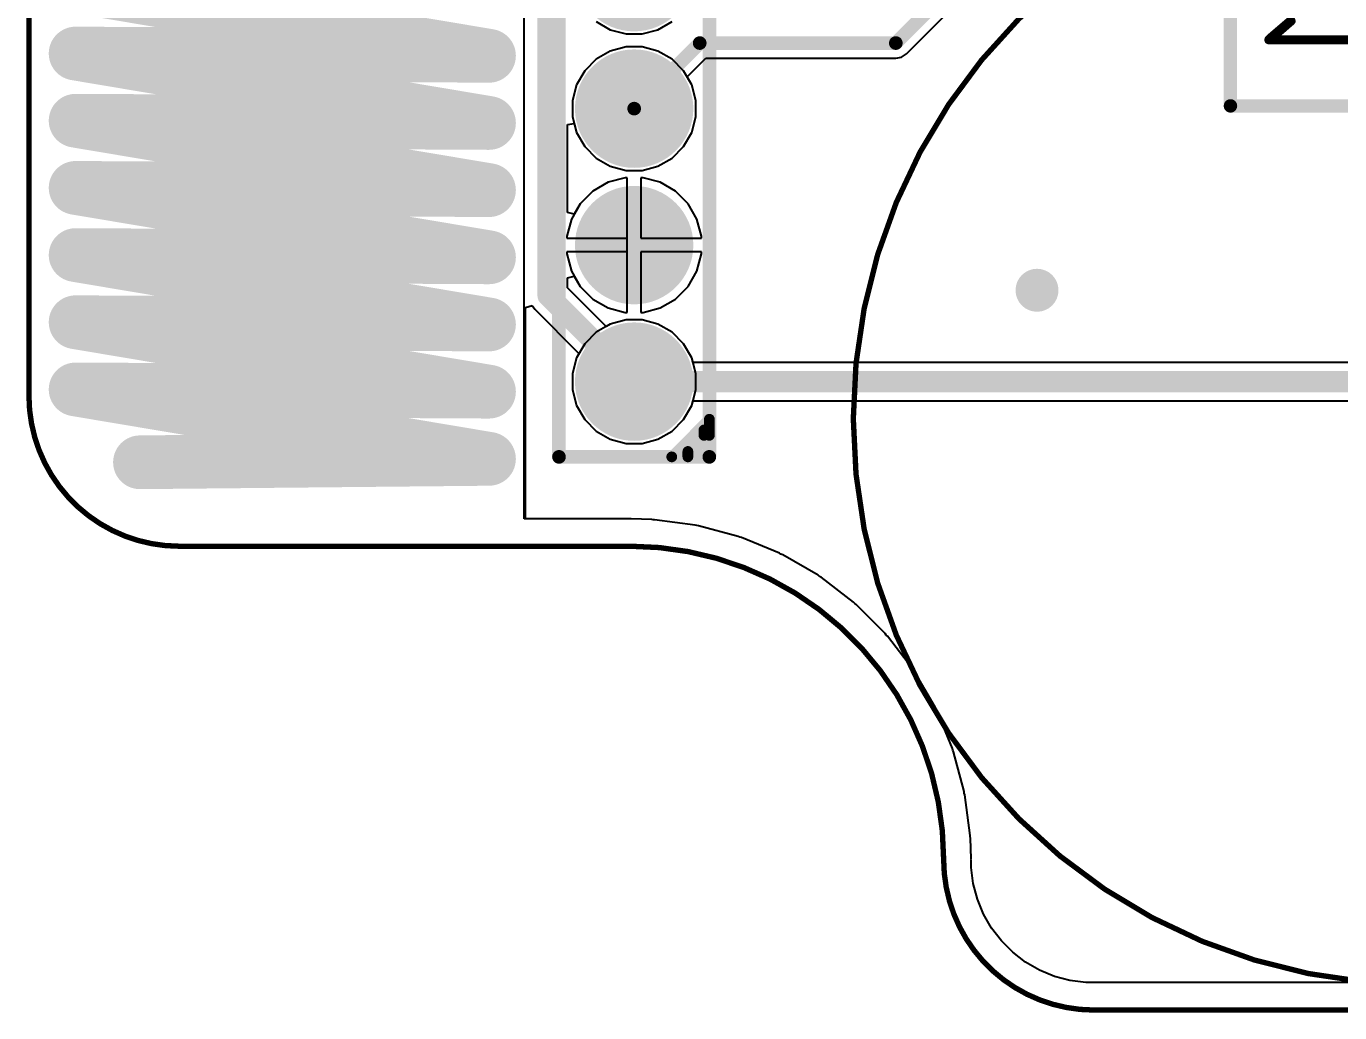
# Model space of a CAD drawing. Header units: millimetres. Extents: x 0 to 5337, y 0 to 5380.
# Drawn here: x 0.08 to 24.54, y -0.04 to 18.31 of the extents above; entities that cross this region are included whole.
import ezdxf

# ---------------------------------------------------------------- set-up
doc = ezdxf.new("R2010")
doc.units = ezdxf.units.MM
for name, color, linetype in [('BottomLayer', 5, 'Continuous'), ('BottomOverlay', 54, 'Continuous'), ('BottomSolder', 6, 'Continuous'), ('Mechanical2', 216, 'Continuous'), ('MultiLayer', 9, 'Continuous'), ('PadHoleLayer', 156, 'Continuous'), ('TopLayer', 1, 'Continuous'), ('TopOverlay', 2, 'Continuous'), ('TopSolder', 216, 'Continuous'), ('ViaHoleLayer', 16, 'Continuous')]:
    doc.layers.add(name, color=color, linetype=linetype)
doc.styles.add('GOST 26.008—85', font='', dxfattribs={"height": 0.2})
doc.styles.get('GOST 26.008—85').set_extended_font_data('GOST 26.008—85', bold=True)

msp = doc.modelspace()

# ---------------------------------------------------------------- hatches: boundary and pattern name
at = {"layer": 'BottomLayer'}
h = msp.add_hatch(color=5, dxfattribs=at)
edge = h.paths.add_edge_path()
edge.add_arc((1.002, 17.805), 0.4, 0, 360)
h = msp.add_hatch(color=5, dxfattribs=at)
edge = h.paths.add_edge_path()
edge.add_arc((8.698, 17.763), 0.4, 0, 360)
h = msp.add_hatch(color=5, dxfattribs=at)
edge = h.paths.add_edge_path()
edge.add_arc((11.4, 16.78), 1, 0, 360)
h = msp.add_hatch(color=5, dxfattribs=at)
edge = h.paths.add_edge_path()
edge.add_arc((1.002, 16.555), 0.4, 0, 360)
h = msp.add_hatch(color=5, dxfattribs=at)
edge = h.paths.add_edge_path()
edge.add_arc((8.698, 16.513), 0.4, 0, 360)
h = msp.add_hatch(color=5, dxfattribs=at)
edge = h.paths.add_edge_path()
edge.add_arc((1.002, 15.305), 0.4, 0, 360)
h = msp.add_hatch(color=5, dxfattribs=at)
edge = h.paths.add_edge_path()
edge.add_arc((8.698, 15.263), 0.4, 0, 360)
h = msp.add_hatch(color=5, dxfattribs=at)
edge = h.paths.add_edge_path()
edge.add_arc((11.4, 14.24), 1, 0, 360)
h = msp.add_hatch(color=5, dxfattribs=at)
edge = h.paths.add_edge_path()
edge.add_arc((1.002, 14.055), 0.4, 0, 360)
h = msp.add_hatch(color=5, dxfattribs=at)
edge = h.paths.add_edge_path()
edge.add_arc((8.698, 14.013), 0.4, 0, 360)
h = msp.add_hatch(color=5, dxfattribs=at)
edge = h.paths.add_edge_path()
edge.add_arc((18.9, 13.4), 0.4, 0, 360)
h = msp.add_hatch(color=5, dxfattribs=at)
edge = h.paths.add_edge_path()
edge.add_arc((1.002, 12.805), 0.4, 0, 360)
h = msp.add_hatch(color=5, dxfattribs=at)
edge = h.paths.add_edge_path()
edge.add_arc((8.698, 12.763), 0.4, 0, 360)
h = msp.add_hatch(color=5, dxfattribs=at)
edge = h.paths.add_edge_path()
edge.add_arc((11.4, 11.7), 1, 0, 360)
h = msp.add_hatch(color=5, dxfattribs=at)
edge = h.paths.add_edge_path()
edge.add_arc((1.002, 11.555), 0.4, 0, 360)
h = msp.add_hatch(color=5, dxfattribs=at)
edge = h.paths.add_edge_path()
edge.add_arc((8.698, 11.513), 0.4, 0, 360)
h = msp.add_hatch(color=5, dxfattribs=at)
edge = h.paths.add_edge_path()
edge.add_arc((8.698, 10.263), 0.4, 0, 360)
at = {"layer": 'BottomSolder'}
h = msp.add_hatch(color=6, dxfattribs=at)
edge = h.paths.add_edge_path()
edge.add_arc((11.4, 19.32), 1.102, 0, 360)
h = msp.add_hatch(color=6, dxfattribs=at)
edge = h.paths.add_edge_path()
edge.add_arc((11.4, 16.78), 1.102, 0, 360)
h = msp.add_hatch(color=6, dxfattribs=at)
edge = h.paths.add_edge_path()
edge.add_arc((11.4, 14.24), 1.102, 0, 360)
h = msp.add_hatch(color=6, dxfattribs=at)
edge = h.paths.add_edge_path()
edge.add_arc((11.4, 11.7), 1.102, 0, 360)
at = {"layer": 'MultiLayer'}
h = msp.add_hatch(color=9, dxfattribs=at)
edge = h.paths.add_edge_path()
edge.add_arc((11.4, 16.78), 1, 0, 360)
h = msp.add_hatch(color=9, dxfattribs=at)
edge = h.paths.add_edge_path()
edge.add_arc((11.4, 14.24), 1, 0, 360)
h = msp.add_hatch(color=9, dxfattribs=at)
edge = h.paths.add_edge_path()
edge.add_arc((11.4, 11.7), 1, 0, 360)
at = {"layer": 'PadHoleLayer'}
h = msp.add_hatch(color=156, dxfattribs=at)
edge = h.paths.add_edge_path()
edge.add_arc((11.4, 16.78), 0.5, 0, 360)
h = msp.add_hatch(color=156, dxfattribs=at)
edge = h.paths.add_edge_path()
edge.add_arc((11.4, 14.24), 0.5, 0, 360)
h = msp.add_hatch(color=156, dxfattribs=at)
edge = h.paths.add_edge_path()
edge.add_arc((11.4, 11.7), 0.5, 0, 360)
at = {"layer": 'TopLayer'}
h = msp.add_hatch(color=1, dxfattribs=at)
edge = h.paths.add_edge_path()
edge.add_arc((1.002, 17.805), 0.4, 0, 360)
h = msp.add_hatch(color=1, dxfattribs=at)
edge = h.paths.add_edge_path()
edge.add_arc((8.698, 17.763), 0.4, 0, 360)
h = msp.add_hatch(color=1, dxfattribs=at)
edge = h.paths.add_edge_path()
edge.add_arc((11.4, 16.78), 1, 0, 360)
h = msp.add_hatch(color=1, dxfattribs=at)
edge = h.paths.add_edge_path()
edge.add_arc((1.002, 16.555), 0.4, 0, 360)
h = msp.add_hatch(color=1, dxfattribs=at)
edge = h.paths.add_edge_path()
edge.add_arc((8.698, 16.513), 0.4, 0, 360)
h = msp.add_hatch(color=1, dxfattribs=at)
edge = h.paths.add_edge_path()
edge.add_arc((1.002, 15.305), 0.4, 0, 360)
h = msp.add_hatch(color=1, dxfattribs=at)
edge = h.paths.add_edge_path()
edge.add_arc((8.698, 15.263), 0.4, 0, 360)
h = msp.add_hatch(color=1, dxfattribs=at)
edge = h.paths.add_edge_path()
edge.add_arc((11.4, 14.24), 1, 0, 360)
h = msp.add_hatch(color=1, dxfattribs=at)
edge = h.paths.add_edge_path()
edge.add_arc((1.002, 14.055), 0.4, 0, 360)
h = msp.add_hatch(color=1, dxfattribs=at)
edge = h.paths.add_edge_path()
edge.add_arc((8.698, 14.013), 0.4, 0, 360)
h = msp.add_hatch(color=1, dxfattribs=at)
edge = h.paths.add_edge_path()
edge.add_arc((18.9, 13.4), 0.4, 0, 360)
h = msp.add_hatch(color=1, dxfattribs=at)
edge = h.paths.add_edge_path()
edge.add_arc((1.002, 12.805), 0.4, 0, 360)
h = msp.add_hatch(color=1, dxfattribs=at)
edge = h.paths.add_edge_path()
edge.add_arc((8.698, 12.763), 0.4, 0, 360)
h = msp.add_hatch(color=1, dxfattribs=at)
edge = h.paths.add_edge_path()
edge.add_arc((11.4, 11.7), 1, 0, 360)
h = msp.add_hatch(color=1, dxfattribs=at)
edge = h.paths.add_edge_path()
edge.add_arc((1.002, 11.555), 0.4, 0, 360)
h = msp.add_hatch(color=1, dxfattribs=at)
edge = h.paths.add_edge_path()
edge.add_arc((8.698, 11.513), 0.4, 0, 360)
h = msp.add_hatch(color=1, dxfattribs=at)
edge = h.paths.add_edge_path()
edge.add_arc((8.698, 10.263), 0.4, 0, 360)
at = {"layer": 'TopSolder'}
h = msp.add_hatch(color=216, dxfattribs=at)
edge = h.paths.add_edge_path()
edge.add_arc((11.4, 19.32), 1.102, 0, 360)
h = msp.add_hatch(color=216, dxfattribs=at)
edge = h.paths.add_edge_path()
edge.add_arc((11.4, 16.78), 1.102, 0, 360)
h = msp.add_hatch(color=216, dxfattribs=at)
edge = h.paths.add_edge_path()
edge.add_arc((11.4, 14.24), 1.102, 0, 360)
h = msp.add_hatch(color=216, dxfattribs=at)
edge = h.paths.add_edge_path()
edge.add_arc((11.4, 11.7), 1.102, 0, 360)
at = {"layer": 'ViaHoleLayer'}
h = msp.add_hatch(color=16, dxfattribs=at)
edge = h.paths.add_edge_path()
edge.add_arc((1.002, 17.805), 0.2, 0, 360)
h = msp.add_hatch(color=16, dxfattribs=at)
edge = h.paths.add_edge_path()
edge.add_arc((8.698, 17.763), 0.2, 0, 360)
h = msp.add_hatch(color=16, dxfattribs=at)
edge = h.paths.add_edge_path()
edge.add_arc((1.002, 16.555), 0.2, 0, 360)
h = msp.add_hatch(color=16, dxfattribs=at)
edge = h.paths.add_edge_path()
edge.add_arc((8.698, 16.513), 0.2, 0, 360)
h = msp.add_hatch(color=16, dxfattribs=at)
edge = h.paths.add_edge_path()
edge.add_arc((1.002, 15.305), 0.2, 0, 360)
h = msp.add_hatch(color=16, dxfattribs=at)
edge = h.paths.add_edge_path()
edge.add_arc((8.698, 15.263), 0.2, 0, 360)
h = msp.add_hatch(color=16, dxfattribs=at)
edge = h.paths.add_edge_path()
edge.add_arc((1.002, 14.055), 0.2, 0, 360)
h = msp.add_hatch(color=16, dxfattribs=at)
edge = h.paths.add_edge_path()
edge.add_arc((8.698, 14.013), 0.2, 0, 360)
h = msp.add_hatch(color=16, dxfattribs=at)
edge = h.paths.add_edge_path()
edge.add_arc((18.9, 13.4), 0.2, 0, 360)
h = msp.add_hatch(color=16, dxfattribs=at)
edge = h.paths.add_edge_path()
edge.add_arc((1.002, 12.805), 0.2, 0, 360)
h = msp.add_hatch(color=16, dxfattribs=at)
edge = h.paths.add_edge_path()
edge.add_arc((8.698, 12.763), 0.2, 0, 360)
h = msp.add_hatch(color=16, dxfattribs=at)
edge = h.paths.add_edge_path()
edge.add_arc((1.002, 11.555), 0.2, 0, 360)
h = msp.add_hatch(color=16, dxfattribs=at)
edge = h.paths.add_edge_path()
edge.add_arc((8.698, 11.513), 0.2, 0, 360)
h = msp.add_hatch(color=16, dxfattribs=at)
edge = h.paths.add_edge_path()
edge.add_arc((8.698, 10.263), 0.2, 0, 360)

# ---------------------------------------------------------------- linework, layer by layer
at = {"layer": 'BottomLayer'}
for p, q in [((16.471, 17.8), (30.888, 32.218)), ((12.388, 17.369), (12.737, 17.718)), ((12.737, 17.718), (16.271, 17.718)), ((16.271, 17.718), (16.379, 17.739)), ((16.271, 17.718), (16.271, 17.718)), ((16.379, 17.739), (16.471, 17.8)), ((12.472, 17.224), (12.388, 17.369)), ((12.55, 16.931), (12.472, 17.224)), ((12.55, 16.629), (12.55, 16.931)), ((12.472, 16.336), (12.55, 16.629)), ((10.157, 16.486), (10.284, 16.502)), ((10.157, 14.849), (10.157, 16.486)), ((10.284, 16.502), (10.328, 16.336)), ((10.328, 16.336), (10.48, 16.074)), ((12.32, 16.074), (12.472, 16.336)), ((10.48, 16.074), (10.694, 15.86)), ((12.106, 15.86), (12.32, 16.074)), ((10.694, 15.86), (10.956, 15.708)), ((10.956, 15.708), (11.249, 15.63)), ((11.551, 15.63), (11.844, 15.708)), ((11.844, 15.708), (12.106, 15.86)), ((10.916, 15.409), (10.63, 15.243)), ((11.235, 15.494), (10.916, 15.409)), ((11.273, 15.494), (11.235, 15.494)), ((11.249, 15.63), (11.551, 15.63)), ((11.273, 14.24), (11.273, 15.494)), ((11.565, 15.494), (11.527, 15.494)), ((11.527, 15.494), (11.527, 14.367)), ((11.884, 15.409), (11.565, 15.494)), ((12.17, 15.243), (11.884, 15.409)), ((10.63, 15.243), (10.397, 15.01)), ((12.403, 15.01), (12.17, 15.243)), ((10.397, 15.01), (10.284, 14.815)), ((12.569, 14.724), (12.403, 15.01)), ((10.284, 14.815), (10.157, 14.849)), ((12.654, 14.405), (12.569, 14.724)), ((11.273, 12.986), (11.273, 14.24)), ((11.527, 14.367), (12.654, 14.367)), ((12.654, 14.367), (12.654, 14.405)), ((12.654, 14.113), (11.527, 14.113)), ((11.527, 14.113), (11.527, 12.986)), ((12.569, 13.756), (12.654, 14.075)), ((12.654, 14.075), (12.654, 14.113)), ((12.403, 13.47), (12.569, 13.756)), ((10.157, 13.631), (10.284, 13.665)), ((10.157, 13.448), (10.157, 13.631)), ((10.284, 13.665), (10.397, 13.47)), ((10.397, 13.47), (10.63, 13.237)), ((12.17, 13.237), (12.403, 13.47)), ((10.878, 12.727), (10.157, 13.448)), ((10.63, 13.237), (10.916, 13.071)), ((11.884, 13.071), (12.17, 13.237)), ((9.375, 13.077), (9.502, 13.116)), ((9.375, 9.147), (9.375, 13.077)), ((9.502, 13.116), (9.548, 13.048)), ((9.548, 13.048), (10.373, 12.222)), ((10.916, 13.071), (11.235, 12.986)), ((11.235, 12.986), (11.273, 12.986)), ((11.527, 12.986), (11.565, 12.986)), ((11.565, 12.986), (11.884, 13.071)), ((10.956, 12.772), (10.878, 12.727)), ((11.249, 12.85), (10.956, 12.772)), ((11.551, 12.85), (11.249, 12.85)), ((11.844, 12.772), (11.551, 12.85)), ((12.106, 12.62), (11.844, 12.772)), ((12.32, 12.406), (12.106, 12.62)), ((12.472, 12.144), (12.32, 12.406)), ((10.328, 12.144), (10.25, 11.851)), ((10.373, 12.222), (10.328, 12.144)), ((12.495, 12.057), (12.472, 12.144)), ((30.852, 12.057), (12.495, 12.057)), ((10.25, 11.851), (10.25, 11.549)), ((10.25, 11.549), (10.328, 11.256)), ((10.328, 11.256), (10.48, 10.994)), ((12.32, 10.994), (12.472, 11.256)), ((12.472, 11.256), (12.495, 11.343)), ((12.495, 11.343), (31, 11.343)), ((10.48, 10.994), (10.694, 10.78)), ((10.694, 10.78), (10.956, 10.628)), ((11.844, 10.628), (12.106, 10.78)), ((12.106, 10.78), (12.32, 10.994)), ((10.956, 10.628), (11.249, 10.55)), ((11.249, 10.55), (11.551, 10.55)), ((11.551, 10.55), (11.844, 10.628)), ((11.33, 9.147), (9.375, 9.147)), ((11.339, 9.146), (11.33, 9.147)), ((11.347, 9.147), (11.339, 9.146)), ((11.729, 9.134), (11.347, 9.147)), ((11.753, 9.129), (11.729, 9.134)), ((11.778, 9.13), (11.753, 9.129)), ((12.535, 9.031), (11.778, 9.13)), ((12.567, 9.02), (12.535, 9.031)), ((12.6, 9.018), (12.567, 9.02)), ((13.337, 8.82), (12.6, 9.018)), ((13.367, 8.805), (13.337, 8.82)), ((13.4, 8.799), (13.367, 8.805)), ((14.105, 8.507), (13.4, 8.799)), ((14.133, 8.488), (14.105, 8.507)), ((14.165, 8.477), (14.133, 8.488)), ((14.825, 8.096), (14.165, 8.477)), ((14.851, 8.074), (14.825, 8.096)), ((14.881, 8.059), (14.851, 8.074)), ((15.486, 7.595), (14.881, 8.059)), ((15.508, 7.569), (15.486, 7.595)), ((15.536, 7.551), (15.508, 7.569)), ((16.075, 7.011), (15.536, 7.551)), ((16.094, 6.983), (16.075, 7.011)), ((16.119, 6.961), (16.094, 6.983)), ((16.584, 6.356), (16.119, 6.961)), ((16.599, 6.326), (16.584, 6.356)), ((16.621, 6.3), (16.599, 6.326)), ((17.002, 5.64), (16.621, 6.3)), ((17.013, 5.608), (17.002, 5.64)), ((17.032, 5.58), (17.013, 5.608)), ((17.324, 4.875), (17.032, 5.58)), ((17.33, 4.842), (17.324, 4.875)), ((17.345, 4.812), (17.33, 4.842)), ((17.543, 4.075), (17.345, 4.812)), ((17.545, 4.042), (17.543, 4.075)), ((17.556, 4.01), (17.545, 4.042)), ((17.655, 3.254), (17.556, 4.01)), ((17.654, 3.228), (17.655, 3.254)), ((17.659, 3.204), (17.654, 3.228)), ((17.672, 2.822), (17.659, 3.204)), ((17.67, 2.814), (17.672, 2.822)), ((17.672, 2.806), (17.67, 2.814)), ((17.672, 2.656), (17.672, 2.806)), ((17.711, 2.358), (17.672, 2.656)), ((17.789, 2.068), (17.711, 2.358)), ((17.904, 1.791), (17.789, 2.068)), ((18.054, 1.531), (17.904, 1.791)), ((18.236, 1.293), (18.054, 1.531)), ((18.449, 1.081), (18.236, 1.293)), ((18.687, 0.898), (18.449, 1.081)), ((18.947, 0.748), (18.687, 0.898)), ((19.224, 0.633), (18.947, 0.748)), ((19.514, 0.555), (19.224, 0.633)), ((19.811, 0.516), (19.514, 0.555)), ((42.972, 0.516), (19.811, 0.516))]:
    msp.add_line(p, q, dxfattribs=at)
for points, const_width in [([(16.271, 18), (30.771, 32.5)], 0.254), ([(9.8, 13.3), (9.8, 28.4)], 0.4), ([(1.002, 19.055), (8.698, 17.763)], 0.8), ([(1.002, 17.805), (8.698, 16.513)], 0.8), ([(11.4, 16.78), (12.62, 18)], 0.254), ([(12.62, 18), (16.271, 18)], 0.254), ([(1.002, 16.555), (8.698, 15.263)], 0.8), ([(1.002, 15.305), (8.698, 14.013)], 0.8), ([(1.002, 14.055), (8.698, 12.763)], 0.8), ([(9.8, 13.3), (11.4, 11.7)], 0.4), ([(1.002, 12.805), (8.698, 11.513)], 0.8), ([(1.002, 11.555), (8.698, 10.263)], 0.8), ([(11.4, 11.7), (31, 11.7)], 0.4)]:
    msp.add_lwpolyline(points, dxfattribs=dict(at, const_width=const_width))
for points, const_width in [([(0.802, 17.805, 1), (1.202, 17.805, 1)], 0.4), ([(8.498, 17.763, 1), (8.898, 17.763, 1)], 0.4), ([(12.557, 18, 1), (12.684, 18, 1)], 0.127), ([(12.557, 18, 1), (12.684, 18, 1)], 0.127), ([(16.208, 18, 1), (16.335, 18, 1)], 0.127), ([(16.208, 18, 1), (16.335, 18, 1)], 0.127), ([(0.802, 16.555, 1), (1.202, 16.555, 1)], 0.4), ([(8.498, 16.513, 1), (8.898, 16.513, 1)], 0.4), ([(11.337, 16.78, 1), (11.464, 16.78, 1)], 0.127), ([(0.802, 15.305, 1), (1.202, 15.305, 1)], 0.4), ([(8.498, 15.263, 1), (8.898, 15.263, 1)], 0.4), ([(0.802, 14.055, 1), (1.202, 14.055, 1)], 0.4), ([(8.498, 14.013, 1), (8.898, 14.013, 1)], 0.4), ([(9.7, 13.3, 1), (9.9, 13.3, 1)], 0.2), ([(9.7, 13.3, 1), (9.9, 13.3, 1)], 0.2), ([(0.802, 12.805, 1), (1.202, 12.805, 1)], 0.4), ([(8.498, 12.763, 1), (8.898, 12.763, 1)], 0.4), ([(0.802, 11.555, 1), (1.202, 11.555, 1)], 0.4), ([(8.498, 11.513, 1), (8.898, 11.513, 1)], 0.4), ([(11.3, 11.7, 1), (11.5, 11.7, 1)], 0.2), ([(11.3, 11.7, 1), (11.5, 11.7, 1)], 0.2), ([(8.498, 10.263, 1), (8.898, 10.263, 1)], 0.4)]:
    msp.add_lwpolyline(points, format="xyb", close=True, dxfattribs=dict(at, const_width=const_width))
at = {"layer": 'BottomOverlay', "const_width": 0.25}
for points in [[(22.501, 40.3), (22.501, 16.831)], [(22.501, 16.831), (31.025, 16.831)]]:
    msp.add_lwpolyline(points, dxfattribs=at)
at = {"layer": 'BottomOverlay', "const_width": 0.125}
msp.add_lwpolyline([(22.439, 16.831, 1), (22.564, 16.831, 1)], format="xyb", close=True, dxfattribs=at)
msp.add_lwpolyline([(22.439, 16.831, 1), (22.564, 16.831, 1)], format="xyb", close=True, dxfattribs=at)
at = {"layer": 'BottomSolder', "const_width": 1}
for points in [[(1.002, 19.055), (8.698, 17.763)], [(1.002, 17.805), (8.698, 16.513)], [(1.002, 16.555), (8.698, 15.263)], [(1.002, 15.305), (8.698, 14.013)], [(1.002, 14.055), (8.698, 12.763)], [(1.002, 12.805), (8.698, 11.513)], [(1.002, 11.555), (8.698, 10.263)]]:
    msp.add_lwpolyline(points, dxfattribs=at)
at = {"layer": 'BottomSolder', "const_width": 0.5}
for points in [[(0.752, 17.805, 1), (1.252, 17.805, 1)], [(8.448, 17.763, 1), (8.948, 17.763, 1)], [(0.752, 16.555, 1), (1.252, 16.555, 1)], [(8.448, 16.513, 1), (8.948, 16.513, 1)], [(0.752, 15.305, 1), (1.252, 15.305, 1)], [(8.448, 15.263, 1), (8.948, 15.263, 1)], [(0.752, 14.055, 1), (1.252, 14.055, 1)], [(8.448, 14.013, 1), (8.948, 14.013, 1)], [(0.752, 12.805, 1), (1.252, 12.805, 1)], [(8.448, 12.763, 1), (8.948, 12.763, 1)], [(0.752, 11.555, 1), (1.252, 11.555, 1)], [(8.448, 11.513, 1), (8.948, 11.513, 1)], [(8.448, 10.263, 1), (8.948, 10.263, 1)]]:
    msp.add_lwpolyline(points, format="xyb", close=True, dxfattribs=at)
at = {"layer": 'Mechanical2', "const_width": 0.1}
for points in [[(0.133, 11.437), (0.133, 37.097)], [(2.933, 8.637), (11.33, 8.637)], [(19.962, 0.006), (42.822, 0.006)]]:
    msp.add_lwpolyline(points, dxfattribs=at)
at = {"layer": 'Mechanical2', "const_width": 0.05}
for points in [[(0.108, 11.437, 1), (0.158, 11.437, 1)], [(0.108, 11.437, 1), (0.158, 11.437, 1)], [(2.908, 8.637, 1), (2.958, 8.637, 1)], [(2.908, 8.637, 1), (2.958, 8.637, 1)], [(11.305, 8.637, 1), (11.355, 8.637, 1)], [(11.305, 8.637, 1), (11.355, 8.637, 1)], [(17.137, 2.806, 1), (17.187, 2.806, 1)], [(17.137, 2.806, 1), (17.187, 2.806, 1)], [(19.937, 0.006, 1), (19.987, 0.006, 1)], [(19.937, 0.006, 1), (19.987, 0.006, 1)]]:
    msp.add_lwpolyline(points, format="xyb", close=True, dxfattribs=at)
at = {"layer": 'Mechanical2', "const_width": 0.1}
for points in [[(2.933, 8.637, -0.414214), (0.133, 11.437)], [(11.33, 8.637, -0.414214), (17.162, 2.806)], [(19.962, 0.006, -0.414214), (17.162, 2.806)]]:
    msp.add_lwpolyline(points, format="xyb", dxfattribs=at)
at = {"layer": 'TopLayer'}
for p, q in [((9.35, 9.147), (9.35, 37.557)), ((10.694, 18.4), (10.956, 18.248)), ((11.844, 18.248), (12.106, 18.4)), ((10.956, 18.248), (11.249, 18.17)), ((11.249, 18.17), (11.551, 18.17)), ((11.551, 18.17), (11.844, 18.248)), ((10.956, 17.852), (10.694, 17.7)), ((11.249, 17.93), (10.956, 17.852)), ((11.551, 17.93), (11.249, 17.93)), ((11.844, 17.852), (11.551, 17.93)), ((12.106, 17.7), (11.844, 17.852)), ((10.694, 17.7), (10.48, 17.486)), ((12.32, 17.486), (12.106, 17.7)), ((10.48, 17.486), (10.328, 17.224)), ((12.472, 17.224), (12.32, 17.486)), ((10.328, 17.224), (10.25, 16.931)), ((12.55, 16.931), (12.472, 17.224)), ((10.25, 16.931), (10.25, 16.629)), ((12.55, 16.629), (12.55, 16.931)), ((10.25, 16.629), (10.328, 16.336)), ((12.472, 16.336), (12.55, 16.629)), ((10.328, 16.336), (10.48, 16.074)), ((12.32, 16.074), (12.472, 16.336)), ((10.48, 16.074), (10.694, 15.86)), ((12.106, 15.86), (12.32, 16.074)), ((10.694, 15.86), (10.956, 15.708)), ((10.956, 15.708), (11.249, 15.63)), ((11.551, 15.63), (11.844, 15.708)), ((11.844, 15.708), (12.106, 15.86)), ((10.916, 15.409), (10.63, 15.243)), ((11.235, 15.494), (10.916, 15.409)), ((11.273, 15.494), (11.235, 15.494)), ((11.249, 15.63), (11.551, 15.63)), ((11.273, 14.367), (11.273, 15.494)), ((11.565, 15.494), (11.527, 15.494)), ((11.527, 15.494), (11.527, 14.367)), ((11.884, 15.409), (11.565, 15.494)), ((12.17, 15.243), (11.884, 15.409)), ((10.63, 15.243), (10.397, 15.01)), ((12.403, 15.01), (12.17, 15.243)), ((10.397, 15.01), (10.231, 14.724)), ((12.569, 14.724), (12.403, 15.01)), ((10.231, 14.724), (10.146, 14.405)), ((12.654, 14.405), (12.569, 14.724)), ((10.146, 14.405), (10.146, 14.367)), ((10.146, 14.367), (11.273, 14.367)), ((11.527, 14.367), (12.654, 14.367)), ((12.654, 14.367), (12.654, 14.405)), ((11.273, 14.113), (10.146, 14.113)), ((10.146, 14.113), (10.146, 14.075)), ((10.146, 14.075), (10.231, 13.756)), ((11.273, 12.986), (11.273, 14.113)), ((12.654, 14.113), (11.527, 14.113)), ((11.527, 14.113), (11.527, 12.986)), ((12.569, 13.756), (12.654, 14.075)), ((12.654, 14.075), (12.654, 14.113)), ((10.231, 13.756), (10.397, 13.47)), ((12.403, 13.47), (12.569, 13.756)), ((10.397, 13.47), (10.63, 13.237)), ((12.17, 13.237), (12.403, 13.47)), ((10.63, 13.237), (10.916, 13.071)), ((11.884, 13.071), (12.17, 13.237)), ((10.916, 13.071), (11.235, 12.986)), ((11.235, 12.986), (11.273, 12.986)), ((11.527, 12.986), (11.565, 12.986)), ((11.565, 12.986), (11.884, 13.071)), ((10.956, 12.772), (10.694, 12.62)), ((11.249, 12.85), (10.956, 12.772)), ((11.551, 12.85), (11.249, 12.85)), ((11.844, 12.772), (11.551, 12.85)), ((12.106, 12.62), (11.844, 12.772)), ((10.694, 12.62), (10.48, 12.406)), ((12.32, 12.406), (12.106, 12.62)), ((10.48, 12.406), (10.328, 12.144)), ((12.472, 12.144), (12.32, 12.406)), ((10.328, 12.144), (10.25, 11.851)), ((12.55, 11.851), (12.472, 12.144)), ((10.25, 11.851), (10.25, 11.549)), ((12.55, 11.549), (12.55, 11.851)), ((10.25, 11.549), (10.328, 11.256)), ((12.472, 11.256), (12.55, 11.549)), ((10.328, 11.256), (10.48, 10.994)), ((12.32, 10.994), (12.472, 11.256)), ((10.48, 10.994), (10.694, 10.78)), ((10.694, 10.78), (10.956, 10.628)), ((11.844, 10.628), (12.106, 10.78)), ((12.106, 10.78), (12.32, 10.994)), ((10.956, 10.628), (11.249, 10.55)), ((11.249, 10.55), (11.551, 10.55)), ((11.551, 10.55), (11.844, 10.628)), ((11.33, 9.147), (9.35, 9.147)), ((11.339, 9.146), (11.33, 9.147)), ((11.347, 9.147), (11.339, 9.146)), ((11.729, 9.134), (11.347, 9.147)), ((11.753, 9.129), (11.729, 9.134)), ((11.778, 9.13), (11.753, 9.129)), ((12.535, 9.031), (11.778, 9.13)), ((12.567, 9.02), (12.535, 9.031)), ((12.6, 9.018), (12.567, 9.02)), ((13.337, 8.82), (12.6, 9.018)), ((13.367, 8.805), (13.337, 8.82)), ((13.4, 8.799), (13.367, 8.805)), ((14.105, 8.507), (13.4, 8.799)), ((14.133, 8.488), (14.105, 8.507)), ((14.165, 8.477), (14.133, 8.488)), ((14.825, 8.096), (14.165, 8.477)), ((14.851, 8.074), (14.825, 8.096)), ((14.881, 8.059), (14.851, 8.074)), ((15.486, 7.595), (14.881, 8.059)), ((15.508, 7.569), (15.486, 7.595)), ((15.536, 7.551), (15.508, 7.569)), ((16.075, 7.011), (15.536, 7.551)), ((16.094, 6.983), (16.075, 7.011)), ((16.119, 6.961), (16.094, 6.983)), ((16.584, 6.356), (16.119, 6.961)), ((16.599, 6.326), (16.584, 6.356)), ((16.621, 6.3), (16.599, 6.326)), ((17.002, 5.64), (16.621, 6.3)), ((17.013, 5.608), (17.002, 5.64)), ((17.032, 5.58), (17.013, 5.608)), ((17.324, 4.875), (17.032, 5.58)), ((17.33, 4.842), (17.324, 4.875)), ((17.345, 4.812), (17.33, 4.842)), ((17.543, 4.075), (17.345, 4.812)), ((17.545, 4.042), (17.543, 4.075)), ((17.556, 4.01), (17.545, 4.042)), ((17.655, 3.254), (17.556, 4.01)), ((17.654, 3.228), (17.655, 3.254)), ((17.659, 3.204), (17.654, 3.228)), ((17.672, 2.822), (17.659, 3.204)), ((17.67, 2.814), (17.672, 2.822)), ((17.672, 2.806), (17.67, 2.814)), ((17.672, 2.656), (17.672, 2.806)), ((17.711, 2.358), (17.672, 2.656)), ((17.789, 2.068), (17.711, 2.358)), ((17.904, 1.791), (17.789, 2.068)), ((18.054, 1.531), (17.904, 1.791)), ((18.236, 1.293), (18.054, 1.531)), ((18.449, 1.081), (18.236, 1.293)), ((18.687, 0.898), (18.449, 1.081)), ((18.947, 0.748), (18.687, 0.898)), ((19.224, 0.633), (18.947, 0.748)), ((19.514, 0.555), (19.224, 0.633)), ((19.811, 0.516), (19.514, 0.555)), ((42.972, 0.516), (19.811, 0.516))]:
    msp.add_line(p, q, dxfattribs=at)
at = {"layer": 'TopLayer', "const_width": 0.8}
for points in [[(1.002, 17.805), (8.698, 17.763)], [(1.002, 16.555), (8.698, 16.513)], [(1.002, 15.305), (8.698, 15.263)], [(1.002, 14.055), (8.698, 14.013)], [(1.002, 12.805), (8.698, 12.763)], [(1.002, 11.555), (8.698, 11.513)], [(2.2, 10.199), (8.698, 10.263)]]:
    msp.add_lwpolyline(points, dxfattribs=at)
at = {"layer": 'TopLayer', "const_width": 0.4}
for points in [[(0.802, 17.805, 1), (1.202, 17.805, 1)], [(8.498, 17.763, 1), (8.898, 17.763, 1)], [(0.802, 16.555, 1), (1.202, 16.555, 1)], [(8.498, 16.513, 1), (8.898, 16.513, 1)], [(0.802, 15.305, 1), (1.202, 15.305, 1)], [(8.498, 15.263, 1), (8.898, 15.263, 1)], [(0.802, 14.055, 1), (1.202, 14.055, 1)], [(8.498, 14.013, 1), (8.898, 14.013, 1)], [(0.802, 12.805, 1), (1.202, 12.805, 1)], [(8.498, 12.763, 1), (8.898, 12.763, 1)], [(0.802, 11.555, 1), (1.202, 11.555, 1)], [(8.498, 11.513, 1), (8.898, 11.513, 1)], [(2, 10.199, 1), (2.4, 10.199, 1)], [(8.498, 10.263, 1), (8.898, 10.263, 1)]]:
    msp.add_lwpolyline(points, format="xyb", close=True, dxfattribs=at)
at = {"layer": 'TopOverlay'}
for points, const_width in [([(10, 10.3), (10, 28.309)], 0.254), ([(12.8, 10.3), (12.8, 28.309)], 0.254), ([(12.1, 10.3), (12.8, 11)], 0.2), ([(12.8, 10.7), (12.8, 11)], 0.2), ([(12.4, 10.3), (12.8, 10.7)], 0.2), ([(12.4, 10.4), (12.7, 10.7)], 0.2), ([(12.7, 10.7), (12.7, 10.8)], 0.2), ([(10, 10.3), (12.8, 10.3)], 0.254), ([(12.4, 10.3), (12.4, 10.4)], 0.2)]:
    msp.add_lwpolyline(points, dxfattribs=dict(at, const_width=const_width))
for points, const_width in [([(36.53, 11.008, 1), (15.48, 11.008, 1)], 0.1), ([(12.75, 11, 1), (12.85, 11, 1)], 0.1), ([(12.75, 11, 1), (12.85, 11, 1)], 0.1), ([(15.455, 11.008, 1), (15.505, 11.008, 1)], 0.05), ([(12.65, 10.8, 1), (12.75, 10.8, 1)], 0.1), ([(12.65, 10.7, 1), (12.75, 10.7, 1)], 0.1), ([(12.65, 10.7, 1), (12.75, 10.7, 1)], 0.1), ([(12.75, 10.7, 1), (12.85, 10.7, 1)], 0.1), ([(12.75, 10.7, 1), (12.85, 10.7, 1)], 0.1), ([(9.937, 10.3, 1), (10.064, 10.3, 1)], 0.127), ([(9.937, 10.3, 1), (10.064, 10.3, 1)], 0.127), ([(12.05, 10.3, 1), (12.15, 10.3, 1)], 0.1), ([(12.35, 10.4, 1), (12.45, 10.4, 1)], 0.1), ([(12.35, 10.4, 1), (12.45, 10.4, 1)], 0.1), ([(12.35, 10.3, 1), (12.45, 10.3, 1)], 0.1), ([(12.35, 10.3, 1), (12.45, 10.3, 1)], 0.1), ([(12.736, 10.3, 1), (12.863, 10.3, 1)], 0.127), ([(12.736, 10.3, 1), (12.863, 10.3, 1)], 0.127)]:
    msp.add_lwpolyline(points, format="xyb", close=True, dxfattribs=dict(at, const_width=const_width))
at = {"layer": 'TopSolder', "const_width": 1}
for points in [[(1.002, 17.805), (8.698, 17.763)], [(1.002, 16.555), (8.698, 16.513)], [(1.002, 15.305), (8.698, 15.263)], [(1.002, 14.055), (8.698, 14.013)], [(1.002, 12.805), (8.698, 12.763)], [(1.002, 11.555), (8.698, 11.513)], [(2.2, 10.199), (8.698, 10.263)]]:
    msp.add_lwpolyline(points, dxfattribs=at)
at = {"layer": 'TopSolder', "const_width": 0.5}
for points in [[(0.752, 17.805, 1), (1.252, 17.805, 1)], [(8.448, 17.763, 1), (8.948, 17.763, 1)], [(0.752, 16.555, 1), (1.252, 16.555, 1)], [(8.448, 16.513, 1), (8.948, 16.513, 1)], [(0.752, 15.305, 1), (1.252, 15.305, 1)], [(8.448, 15.263, 1), (8.948, 15.263, 1)], [(0.752, 14.055, 1), (1.252, 14.055, 1)], [(8.448, 14.013, 1), (8.948, 14.013, 1)], [(0.752, 12.805, 1), (1.252, 12.805, 1)], [(8.448, 12.763, 1), (8.948, 12.763, 1)], [(0.752, 11.555, 1), (1.252, 11.555, 1)], [(8.448, 11.513, 1), (8.948, 11.513, 1)], [(8.448, 10.263, 1), (8.948, 10.263, 1)], [(1.95, 10.199, 1), (2.45, 10.199, 1)]]:
    msp.add_lwpolyline(points, format="xyb", close=True, dxfattribs=at)

# ---------------------------------------------------------------- texts
at = {"layer": 'BottomOverlay', "style": 'GOST 26.008—85', "text_generation_flag": 2}
msp.add_text('Вер. 1.0 2021', height=2, rotation=90, dxfattribs=at).set_placement((25.131, 30.293))

doc.saveas('drawing.dxf')
